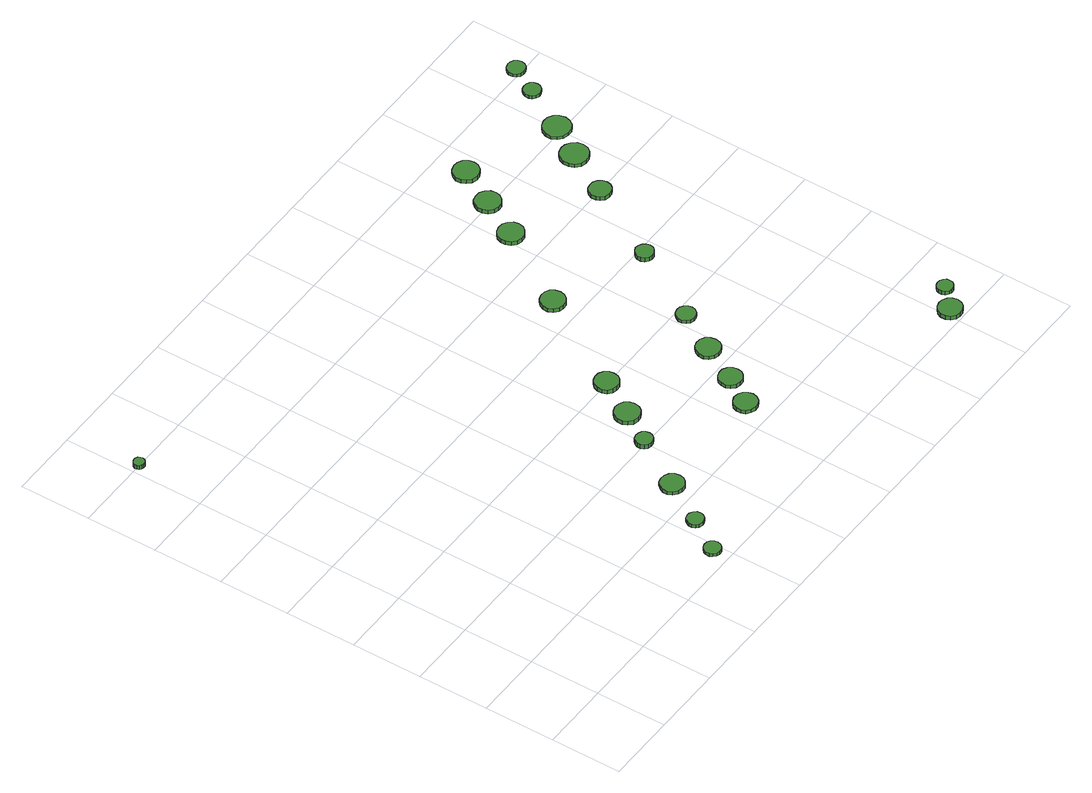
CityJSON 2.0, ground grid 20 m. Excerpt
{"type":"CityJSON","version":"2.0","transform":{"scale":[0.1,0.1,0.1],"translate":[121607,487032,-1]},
"CityObjects":{
"tree1":{"type":"SolitaryVegetationObject","attributes":{"function":"something"},"geometry":[{"type":"MultiSurface","lod":"1","boundaries":[[[0,1,2,3,4,5,6,7,8,9,10,11,12,13,14]],[[15,16,17,18,19,20,21,22,23,24,25,26,27,28,29]],[[0,29,28,1]],[[1,28,27,2]],[[2,27,26,3]],[[3,26,25,4]],[[4,25,24,5]],[[5,24,23,6]],[[6,23,22,7]],[[7,22,21,8]],[[8,21,20,9]],[[9,20,19,10]],[[10,19,18,11]],[[11,18,17,12]],[[12,17,16,13]],[[13,16,15,14]],[[14,15,29,0]]]}]},
"tree2":{"type":"SolitaryVegetationObject","attributes":{"function":"something"},"geometry":[{"type":"MultiSurface","lod":"1","boundaries":[[[30,31,32,33,34,35,36,37,38,39,40,41,42,43,44]],[[45,46,47,48,49,50,51,52,53,54,55,56,57,58,59]],[[30,59,58,31]],[[31,58,57,32]],[[32,57,56,33]],[[33,56,55,34]],[[34,55,54,35]],[[35,54,53,36]],[[36,53,52,37]],[[37,52,51,38]],[[38,51,50,39]],[[39,50,49,40]],[[40,49,48,41]],[[41,48,47,42]],[[42,47,46,43]],[[43,46,45,44]],[[44,45,59,30]]]}]},
"tree3":{"type":"SolitaryVegetationObject","attributes":{"function":"something"},"geometry":[{"type":"MultiSurface","lod":"1","boundaries":[[[60,61,62,63,64,65,66,67,68,69,70,71,72,73,74]],[[75,76,77,78,79,80,81,82,83,84,85,86,87,88,89]],[[60,89,88,61]],[[61,88,87,62]],[[62,87,86,63]],[[63,86,85,64]],[[64,85,84,65]],[[65,84,83,66]],[[66,83,82,67]],[[67,82,81,68]],[[68,81,80,69]],[[69,80,79,70]],[[70,79,78,71]],[[71,78,77,72]],[[72,77,76,73]],[[73,76,75,74]],[[74,75,89,60]]]}]},
"tree4":{"type":"SolitaryVegetationObject","attributes":{"function":"something"},"geometry":[{"type":"MultiSurface","lod":"1","boundaries":[[[90,91,92,93,94,95,96,97,98,99,100,101,102,103,104]],[[105,106,107,108,109,110,111,112,113,114,115,116,117,118,119]],[[90,119,118,91]],[[91,118,117,92]],[[92,117,116,93]],[[93,116,115,94]],[[94,115,114,95]],[[95,114,113,96]],[[96,113,112,97]],[[97,112,111,98]],[[98,111,110,99]],[[99,110,109,100]],[[100,109,108,101]],[[101,108,107,102]],[[102,107,106,103]],[[103,106,105,104]],[[104,105,119,90]]]}]},
"tree5":{"type":"SolitaryVegetationObject","attributes":{"function":"something"},"geometry":[{"type":"MultiSurface","lod":"1","boundaries":[[[120,121,122,123,124,125,126,127,128,129,130,131,132,133,134]],[[135,136,137,138,139,140,141,142,143,144,145,146,147,148,149]],[[120,149,148,121]],[[121,148,147,122]],[[122,147,146,123]],[[123,146,145,124]],[[124,145,144,125]],[[125,144,143,126]],[[126,143,142,127]],[[127,142,141,128]],[[128,141,140,129]],[[129,140,139,130]],[[130,139,138,131]],[[131,138,137,132]],[[132,137,136,133]],[[133,136,135,134]],[[134,135,149,120]]]}]},
"tree6":{"type":"SolitaryVegetationObject","attributes":{"function":"something"},"geometry":[{"type":"MultiSurface","lod":"1","boundaries":[[[150,151,152,153,154,155,156,157,158,159,160,161,162,163,164]],[[165,166,167,168,169,170,171,172,173,174,175,176,177,178,179]],[[150,179,178,151]],[[151,178,177,152]],[[152,177,176,153]],[[153,176,175,154]],[[154,175,174,155]],[[155,174,173,156]],[[156,173,172,157]],[[157,172,171,158]],[[158,171,170,159]],[[159,170,169,160]],[[160,169,168,161]],[[161,168,167,162]],[[162,167,166,163]],[[163,166,165,164]],[[164,165,179,150]]]}]},
"tree7":{"type":"SolitaryVegetationObject","attributes":{"function":"something"},"geometry":[{"type":"MultiSurface","lod":"1","boundaries":[[[180,181,182,183,184,185,186,187,188,189,190,191,192,193,194]],[[195,196,197,198,199,200,201,202,203,204,205,206,207,208,209]],[[180,209,208,181]],[[181,208,207,182]],[[182,207,206,183]],[[183,206,205,184]],[[184,205,204,185]],[[185,204,203,186]],[[186,203,202,187]],[[187,202,201,188]],[[188,201,200,189]],[[189,200,199,190]],[[190,199,198,191]],[[191,198,197,192]],[[192,197,196,193]],[[193,196,195,194]],[[194,195,209,180]]]}]},
"tree8":{"type":"SolitaryVegetationObject","attributes":{"function":"something"},"geometry":[{"type":"MultiSurface","lod":"1","boundaries":[[[210,211,212,213,214,215,216,217,218,219,220,221,222,223,224]],[[225,226,227,228,229,230,231,232,233,234,235,236,237,238,239]],[[210,239,238,211]],[[211,238,237,212]],[[212,237,236,213]],[[213,236,235,214]],[[214,235,234,215]],[[215,234,233,216]],[[216,233,232,217]],[[217,232,231,218]],[[218,231,230,219]],[[219,230,229,220]],[[220,229,228,221]],[[221,228,227,222]],[[222,227,226,223]],[[223,226,225,224]],[[224,225,239,210]]]}]},
"tree9":{"type":"SolitaryVegetationObject","attributes":{"function":"something"},"geometry":[{"type":"MultiSurface","lod":"1","boundaries":[[[240,241,242,243,244,245,246,247,248,249,250,251,252,253,254]],[[255,256,257,258,259,260,261,262,263,264,265,266,267,268,269]],[[240,269,268,241]],[[241,268,267,242]],[[242,267,266,243]],[[243,266,265,244]],[[244,265,264,245]],[[245,264,263,246]],[[246,263,262,247]],[[247,262,261,248]],[[248,261,260,249]],[[249,260,259,250]],[[250,259,258,251]],[[251,258,257,252]],[[252,257,256,253]],[[253,256,255,254]],[[254,255,269,240]]]}]},
"tree10":{"type":"SolitaryVegetationObject","attributes":{"function":"something"},"geometry":[{"type":"MultiSurface","lod":"1","boundaries":[[[270,271,272,273,274,275,276,277,278,279,280,281,282,283,284]],[[285,286,287,288,289,290,291,292,293,294,295,296,297,298,299]],[[270,299,298,271]],[[271,298,297,272]],[[272,297,296,273]],[[273,296,295,274]],[[274,295,294,275]],[[275,294,293,276]],[[276,293,292,277]],[[277,292,291,278]],[[278,291,290,279]],[[279,290,289,280]],[[280,289,288,281]],[[281,288,287,282]],[[282,287,286,283]],[[283,286,285,284]],[[284,285,299,270]]]}]},
"tree11":{"type":"SolitaryVegetationObject","attributes":{"function":"something"},"geometry":[{"type":"MultiSurface","lod":"1","boundaries":[[[300,301,302,303,304,305,306,307,308,309,310,311,312,313,314]],[[315,316,317,318,319,320,321,322,323,324,325,326,327,328,329]],[[300,329,328,301]],[[301,328,327,302]],[[302,327,326,303]],[[303,326,325,304]],[[304,325,324,305]],[[305,324,323,306]],[[306,323,322,307]],[[307,322,321,308]],[[308,321,320,309]],[[309,320,319,310]],[[310,319,318,311]],[[311,318,317,312]],[[312,317,316,313]],[[313,316,315,314]],[[314,315,329,300]]]}]},
"tree12":{"type":"SolitaryVegetationObject","attributes":{"function":"something"},"geometry":[{"type":"MultiSurface","lod":"1","boundaries":[[[330,331,332,333,334,335,336,337,338,339,340,341,342,343,344]],[[345,346,347,348,349,350,351,352,353,354,355,356,357,358,359]],[[330,359,358,331]],[[331,358,357,332]],[[332,357,356,333]],[[333,356,355,334]],[[334,355,354,335]],[[335,354,353,336]],[[336,353,352,337]],[[337,352,351,338]],[[338,351,350,339]],[[339,350,349,340]],[[340,349,348,341]],[[341,348,347,342]],[[342,347,346,343]],[[343,346,345,344]],[[344,345,359,330]]]}]},
"tree13":{"type":"SolitaryVegetationObject","attributes":{"function":"something"},"geometry":[{"type":"MultiSurface","lod":"1","boundaries":[[[360,361,362,363,364,365,366,367,368,369,370,371,372,373,374]],[[375,376,377,378,379,380,381,382,383,384,385,386,387,388,389]],[[360,389,388,361]],[[361,388,387,362]],[[362,387,386,363]],[[363,386,385,364]],[[364,385,384,365]],[[365,384,383,366]],[[366,383,382,367]],[[367,382,381,368]],[[368,381,380,369]],[[369,380,379,370]],[[370,379,378,371]],[[371,378,377,372]],[[372,377,376,373]],[[373,376,375,374]],[[374,375,389,360]]]}]},
"tree14":{"type":"SolitaryVegetationObject","attributes":{"function":"something"},"geometry":[{"type":"MultiSurface","lod":"1","boundaries":[[[390,391,392,393,394,395,396,397,398,399,400,401,402,403,404]],[[405,406,407,408,409,410,411,412,413,414,415,416,417,418,419]],[[390,419,418,391]],[[391,418,417,392]],[[392,417,416,393]],[[393,416,415,394]],[[394,415,414,395]],[[395,414,413,396]],[[396,413,412,397]],[[397,412,411,398]],[[398,411,410,399]],[[399,410,409,400]],[[400,409,408,401]],[[401,408,407,402]],[[402,407,406,403]],[[403,406,405,404]],[[404,405,419,390]]]}]},
"tree15":{"type":"SolitaryVegetationObject","attributes":{"function":"something"},"geometry":[{"type":"MultiSurface","lod":"1","boundaries":[[[420,421,422,423,424,425,426,427,428,429,430,431,432,433,434]],[[435,436,437,438,439,440,441,442,443,444,445,446,447,448,449]],[[420,449,448,421]],[[421,448,447,422]],[[422,447,446,423]],[[423,446,445,424]],[[424,445,444,425]],[[425,444,443,426]],[[426,443,442,427]],[[427,442,441,428]],[[428,441,440,429]],[[429,440,439,430]],[[430,439,438,431]],[[431,438,437,432]],[[432,437,436,433]],[[433,436,435,434]],[[434,435,449,420]]]}]},
"tree16":{"type":"SolitaryVegetationObject","attributes":{"function":"something"},"geometry":[{"type":"MultiSurface","lod":"1","boundaries":[[[450,451,452,453,454,455,456,457,458,459,460,461,462,463,464]],[[465,466,467,468,469,470,471,472,473,474,475,476,477,478,479]],[[450,479,478,451]],[[451,478,477,452]],[[452,477,476,453]],[[453,476,475,454]],[[454,475,474,455]],[[455,474,473,456]],[[456,473,472,457]],[[457,472,471,458]],[[458,471,470,459]],[[459,470,469,460]],[[460,469,468,461]],[[461,468,467,462]],[[462,467,466,463]],[[463,466,465,464]],[[464,465,479,450]]]}]},
"tree17":{"type":"SolitaryVegetationObject","attributes":{"function":"something"},"geometry":[{"type":"MultiSurface","lod":"1","boundaries":[[[480,481,482,483,484,485,486,487,488,489,490,491,492,493,494]],[[495,496,497,498,499,500,501,502,503,504,505,506,507,508,509]],[[480,509,508,481]],[[481,508,507,482]],[[482,507,506,483]],[[483,506,505,484]],[[484,505,504,485]],[[485,504,503,486]],[[486,503,502,487]],[[487,502,501,488]],[[488,501,500,489]],[[489,500,499,490]],[[490,499,498,491]],[[491,498,497,492]],[[492,497,496,493]],[[493,496,495,494]],[[494,495,509,480]]]}]},
"tree18":{"type":"SolitaryVegetationObject","attributes":{"function":"something"},"geometry":[{"type":"MultiSurface","lod":"1","boundaries":[[[510,511,512,513,514,515,516,517,518,519,520,521,522,523,524]],[[525,526,527,528,529,530,531,532,533,534,535,536,537,538,539]],[[510,539,538,511]],[[511,538,537,512]],[[512,537,536,513]],[[513,536,535,514]],[[514,535,534,515]],[[515,534,533,516]],[[516,533,532,517]],[[517,532,531,518]],[[518,531,530,519]],[[519,530,529,520]],[[520,529,528,521]],[[521,528,527,522]],[[522,527,526,523]],[[523,526,525,524]],[[524,525,539,510]]]}]},
"tree19":{"type":"SolitaryVegetationObject","attributes":{"function":"something"},"geometry":[{"type":"MultiSurface","lod":"1","boundaries":[[[540,541,542,543,544,545,546,547,548,549,550,551,552,553,554]],[[555,556,557,558,559,560,561,562,563,564,565,566,567,568,569]],[[540,569,568,541]],[[541,568,567,542]],[[542,567,566,543]],[[543,566,565,544]],[[544,565,564,545]],[[545,564,563,546]],[[546,563,562,547]],[[547,562,561,548]],[[548,561,560,549]],[[549,560,559,550]],[[550,559,558,551]],[[551,558,557,552]],[[552,557,556,553]],[[553,556,555,554]],[[554,555,569,540]]]}]},
"tree20":{"type":"SolitaryVegetationObject","attributes":{"function":"something"},"geometry":[{"type":"MultiSurface","lod":"1","boundaries":[[[570,571,572,573,574,575,576,577,578,579,580,581,582,583,584]],[[585,586,587,588,589,590,591,592,593,594,595,596,597,598,599]],[[570,599,598,571]],[[571,598,597,572]],[[572,597,596,573]],[[573,596,595,574]],[[574,595,594,575]],[[575,594,593,576]],[[576,593,592,577]],[[577,592,591,578]],[[578,591,590,579]],[[579,590,589,580]],[[580,589,588,581]],[[581,588,587,582]],[[582,587,586,583]],[[583,586,585,584]],[[584,585,599,570]]]}]},
"tree21":{"type":"SolitaryVegetationObject","attributes":{"function":"something"},"geometry":[{"type":"MultiSurface","lod":"1","boundaries":[[[600,601,602,603,604,605,606,607,608,609,610,611,612,613,614]],[[615,616,617,618,619,620,621,622,623,624,625,626,627,628,629]],[[600,629,628,601]],[[601,628,627,602]],[[602,627,626,603]],[[603,626,625,604]],[[604,625,624,605]],[[605,624,623,606]],[[606,623,622,607]],[[607,622,621,608]],[[608,621,620,609]],[[609,620,619,610]],[[610,619,618,611]],[[611,618,617,612]],[[612,617,616,613]],[[613,616,615,614]],[[614,615,629,600]]]}]},
"tree22":{"type":"SolitaryVegetationObject","attributes":{"function":"something"},"geometry":[{"type":"MultiSurface","lod":"1","boundaries":[[[630,631,632,633,634,635,636,637,638,639,640,641,642,643,644]],[[645,646,647,648,649,650,651,652,653,654,655,656,657,658,659]],[[630,659,658,631]],[[631,658,657,632]],[[632,657,656,633]],[[633,656,655,634]],[[634,655,654,635]],[[635,654,653,636]],[[636,653,652,637]],[[637,652,651,638]],[[638,651,650,639]],[[639,650,649,640]],[[640,649,648,641]],[[641,648,647,642]],[[642,647,646,643]],[[643,646,645,644]],[[644,645,659,630]]]}]},
"tree23":{"type":"SolitaryVegetationObject","attributes":{"function":"something"},"geometry":[{"type":"MultiSurface","lod":"1","boundaries":[[[660,661,662,663,664,665,666,667,668,669,670,671,672,673,674]],[[675,676,677,678,679,680,681,682,683,684,685,686,687,688,689]],[[660,689,688,661]],[[661,688,687,662]],[[662,687,686,663]],[[663,686,685,664]],[[664,685,684,665]],[[665,684,683,666]],[[666,683,682,667]],[[667,682,681,668]],[[668,681,680,669]],[[669,680,679,670]],[[670,679,678,671]],[[671,678,677,672]],[[672,677,676,673]],[[673,676,675,674]],[[674,675,689,660]]]}]}
},
"vertices":[
[34,1395,30],[32,1401,30],[29,1406,30],[23,1410,30],[17,1410,30],[11,1408,30],[6,1404,30],[3,1398,30],[3,1392,30],[6,1386,30],[11,1382,30],[17,1380,30],[23,1380,30],[29,1384,30],[32,1389,30],[32,1389,17],[29,1384,17],[23,1380,17],[17,1380,17],[11,1382,17],[6,1386,17],[3,1392,17],[3,1398,17],[6,1404,17],[11,1408,17],[17,1410,17],[23,1410,17],[29,1406,17],[32,1401,17],[34,1395,17],
[605,49,16],[603,59,16],[597,67,16],[589,72,16],[579,73,16],[570,70,16],[563,63,16],[559,54,16],[559,44,16],[563,36,16],[570,29,16],[579,26,16],[589,27,16],[597,32,16],[603,40,16],[603,40,6],[597,32,6],[589,27,6],[579,26,6],[570,29,6],[563,36,6],[559,44,6],[559,54,6],[563,63,6],[570,70,6],[579,73,6],[589,72,6],[597,67,6],[603,59,6],[605,49,6],
[666,142,17],[664,152,17],[658,160,17],[649,165,17],[640,166,17],[630,163,17],[623,156,17],[619,147,17],[619,137,17],[623,128,17],[630,122,17],[640,119,17],[649,120,17],[658,125,17],[664,133,17],[664,133,6],[658,125,6],[649,120,6],[640,119,6],[630,122,6],[623,128,6],[619,137,6],[619,147,6],[623,156,6],[630,163,6],[640,166,6],[649,165,6],[658,160,6],[664,152,6],[666,142,6],
[747,261,17],[745,274,17],[736,286,17],[725,292,17],[711,294,17],[698,290,17],[688,280,17],[682,268,17],[682,254,17],[688,241,17],[698,232,17],[711,228,17],[725,229,17],[736,236,17],[745,247,17],[745,247,6],[736,236,6],[725,229,6],[711,228,6],[698,232,6],[688,241,6],[682,254,6],[682,268,6],[688,280,6],[698,290,6],[711,294,6],[725,292,6],[736,286,6],[745,274,6],[747,261,6],
[827,406,20],[825,416,20],[819,424,20],[810,429,20],[800,430,20],[790,427,20],[783,420,20],[779,411,20],[779,401,20],[783,392,20],[790,385,20],[800,382,20],[810,383,20],[819,388,20],[825,396,20],[825,396,7],[819,388,7],[810,383,7],[800,382,7],[790,385,7],[783,392,7],[779,401,7],[779,411,7],[783,420,7],[790,427,7],[800,430,7],[810,429,7],[819,424,7],[825,416,7],[827,406,7],
[893,495,19],[890,509,19],[882,521,19],[869,528,19],[855,530,19],[841,525,19],[830,515,19],[824,502,19],[824,487,19],[830,474,19],[841,464,19],[855,460,19],[869,461,19],[882,469,19],[890,480,19],[890,480,6],[882,469,6],[869,461,6],[855,460,6],[841,464,6],[830,474,6],[824,487,6],[824,502,6],[830,515,6],[841,525,6],[855,530,6],[869,528,6],[882,521,6],[890,509,6],[893,495,6],
[953,599,19],[951,612,19],[942,624,19],[931,631,19],[917,632,19],[904,628,19],[893,618,19],[888,606,19],[888,592,19],[893,579,19],[904,570,19],[917,566,19],[931,567,19],[942,574,19],[951,585,19],[951,585,6],[942,574,6],[931,567,6],[917,566,6],[904,570,6],[893,579,6],[888,592,6],[888,606,6],[893,618,6],[904,628,6],[917,632,6],[931,631,6],[942,624,6],[951,612,6],[953,599,6],
[1090,273,16],[1087,286,16],[1079,297,16],[1067,304,16],[1054,306,16],[1041,301,16],[1030,292,16],[1025,280,16],[1025,266,16],[1030,254,16],[1041,245,16],[1054,241,16],[1067,242,16],[1079,249,16],[1087,260,16],[1087,260,5],[1079,249,5],[1067,242,5],[1054,241,5],[1041,245,5],[1030,254,5],[1025,266,5],[1025,280,5],[1030,292,5],[1041,301,5],[1054,306,5],[1067,304,5],[1079,297,5],[1087,286,5],[1090,273,5],
[1141,354,16],[1139,367,16],[1131,378,16],[1119,385,16],[1106,386,16],[1093,382,16],[1083,373,16],[1078,361,16],[1078,347,16],[1083,335,16],[1093,326,16],[1106,322,16],[1119,323,16],[1131,330,16],[1139,341,16],[1139,341,5],[1131,330,5],[1119,323,5],[1106,322,5],[1093,326,5],[1083,335,5],[1078,347,5],[1078,361,5],[1083,373,5],[1093,382,5],[1106,386,5],[1119,385,5],[1131,378,5],[1139,367,5],[1141,354,5],
[1199,459,15],[1196,473,15],[1188,485,15],[1176,492,15],[1162,493,15],[1148,489,15],[1138,479,15],[1132,466,15],[1132,452,15],[1138,439,15],[1148,430,15],[1162,425,15],[1176,427,15],[1188,434,15],[1196,445,15],[1196,445,5],[1188,434,5],[1176,427,5],[1162,425,5],[1148,430,5],[1138,439,5],[1132,452,5],[1132,466,5],[1138,479,5],[1148,489,5],[1162,493,5],[1176,492,5],[1188,485,5],[1196,473,5],[1199,459,5],
[1115,870,22],[1112,884,22],[1104,896,22],[1092,903,22],[1078,904,22],[1065,900,22],[1054,890,22],[1048,877,22],[1048,863,22],[1054,851,22],[1065,841,22],[1078,837,22],[1092,838,22],[1104,845,22],[1112,857,22],[1112,857,10],[1104,845,10],[1092,838,10],[1078,837,10],[1065,841,10],[1054,851,10],[1048,863,10],[1048,877,10],[1054,890,10],[1065,900,10],[1078,904,10],[1092,903,10],[1104,896,10],[1112,884,10],[1115,870,10],
[1260,572,15],[1258,583,15],[1251,592,15],[1242,598,15],[1231,599,15],[1220,596,15],[1212,588,15],[1207,578,15],[1207,567,15],[1212,557,15],[1220,549,15],[1231,546,15],[1242,547,15],[1251,552,15],[1258,561,15],[1258,561,5],[1251,552,5],[1242,547,5],[1231,546,5],[1220,549,5],[1212,557,5],[1207,567,5],[1207,578,5],[1212,588,5],[1220,596,5],[1231,599,5],[1242,598,5],[1251,592,5],[1258,583,5],[1260,572,5],
[1255,1091,24],[1252,1105,24],[1243,1117,24],[1230,1125,24],[1215,1126,24],[1201,1122,24],[1190,1112,24],[1184,1098,24],[1184,1084,24],[1190,1070,24],[1201,1060,24],[1215,1056,24],[1230,1057,24],[1243,1065,24],[1252,1076,24],[1252,1076,12],[1243,1065,12],[1230,1057,12],[1215,1056,12],[1201,1060,12],[1190,1070,12],[1184,1084,12],[1184,1098,12],[1190,1112,12],[1201,1122,12],[1215,1126,12],[1230,1125,12],[1243,1117,12],[1252,1105,12],[1255,1091,12],
[1376,777,24],[1374,788,24],[1367,796,24],[1358,801,24],[1348,803,24],[1338,799,24],[1330,792,24],[1326,783,24],[1326,772,24],[1330,763,24],[1338,755,24],[1348,752,24],[1358,753,24],[1367,759,24],[1374,767,24],[1374,767,11],[1367,759,11],[1358,753,11],[1348,752,11],[1338,755,11],[1330,763,11],[1326,772,11],[1326,783,11],[1330,792,11],[1338,799,11],[1348,803,11],[1358,801,11],[1367,796,11],[1374,788,11],[1376,777,11],
[1648,36,23],[1645,49,23],[1637,60,23],[1625,67,23],[1612,68,23],[1599,64,23],[1589,55,23],[1583,42,23],[1583,29,23],[1589,16,23],[1599,7,23],[1612,3,23],[1625,5,23],[1637,11,23],[1645,22,23],[1645,22,10],[1637,11,10],[1625,5,10],[1612,3,10],[1599,7,10],[1589,16,10],[1583,29,10],[1583,42,10],[1589,55,10],[1599,64,10],[1612,68,10],[1625,67,10],[1637,60,10],[1645,49,10],[1648,36,10],
[1319,1204,19],[1316,1218,19],[1307,1230,19],[1294,1238,19],[1280,1239,19],[1265,1235,19],[1255,1225,19],[1249,1211,19],[1249,1197,19],[1255,1183,19],[1265,1173,19],[1280,1169,19],[1294,1170,19],[1307,1178,19],[1316,1190,19],[1316,1190,7],[1307,1178,7],[1294,1170,7],[1280,1169,7],[1265,1173,7],[1255,1183,7],[1249,1197,7],[1249,1211,7],[1255,1225,7],[1265,1235,7],[1280,1239,7],[1294,1238,7],[1307,1230,7],[1316,1218,7],[1319,1204,7],
[1695,91,21],[1694,100,21],[1688,107,21],[1680,112,21],[1671,113,21],[1663,110,21],[1656,104,21],[1652,95,21],[1652,86,21],[1656,78,21],[1663,72,21],[1671,69,21],[1680,70,21],[1688,75,21],[1694,82,21],[1694,82,9],[1688,75,9],[1680,70,9],[1671,69,9],[1663,72,9],[1656,78,9],[1652,86,9],[1652,95,9],[1656,104,9],[1663,110,9],[1671,113,9],[1680,112,9],[1688,107,9],[1694,100,9],[1695,91,9],
[1379,1310,17],[1376,1325,17],[1367,1337,17],[1354,1344,17],[1340,1346,17],[1325,1341,17],[1315,1331,17],[1308,1318,17],[1308,1303,17],[1315,1290,17],[1325,1280,17],[1340,1275,17],[1354,1277,17],[1367,1284,17],[1376,1296,17],[1376,1296,5],[1367,1284,5],[1354,1277,5],[1340,1275,5],[1325,1280,5],[1315,1290,5],[1308,1303,5],[1308,1318,5],[1315,1331,5],[1325,1341,5],[1340,1346,5],[1354,1344,5],[1367,1337,5],[1376,1325,5],[1379,1310,5],
[1501,994,24],[1499,1006,24],[1491,1016,24],[1480,1022,24],[1468,1023,24],[1456,1020,24],[1447,1011,24],[1442,1000,24],[1442,987,24],[1447,976,24],[1456,967,24],[1468,964,24],[1480,965,24],[1491,971,24],[1499,981,24],[1499,981,12],[1491,971,12],[1480,965,12],[1468,964,12],[1456,967,12],[1447,976,12],[1442,987,12],[1442,1000,12],[1447,1011,12],[1456,1020,12],[1468,1023,12],[1480,1022,12],[1491,1016,12],[1499,1006,12],[1501,994,12],
[1584,1121,17],[1581,1137,17],[1571,1150,17],[1557,1158,17],[1541,1160,17],[1525,1155,17],[1513,1144,17],[1507,1129,17],[1507,1113,17],[1513,1098,17],[1525,1087,17],[1541,1082,17],[1557,1084,17],[1571,1092,17],[1581,1105,17],[1581,1105,6],[1571,1092,6],[1557,1084,6],[1541,1082,6],[1525,1087,6],[1513,1098,6],[1507,1113,6],[1507,1129,6],[1513,1144,6],[1525,1155,6],[1541,1160,6],[1557,1158,6],[1571,1150,6],[1581,1137,6],[1584,1121,6],
[1641,1213,15],[1637,1229,15],[1628,1242,15],[1614,1250,15],[1598,1251,15],[1583,1246,15],[1571,1236,15],[1564,1221,15],[1564,1205,15],[1571,1190,15],[1583,1180,15],[1598,1175,15],[1614,1176,15],[1628,1184,15],[1637,1197,15],[1637,1197,6],[1628,1184,6],[1614,1176,6],[1598,1175,6],[1583,1180,6],[1571,1190,6],[1564,1205,6],[1564,1221,6],[1571,1236,6],[1583,1246,6],[1598,1251,6],[1614,1250,6],[1628,1242,6],[1637,1229,6],[1641,1213,6],
[1699,1337,16],[1697,1347,16],[1691,1355,16],[1682,1360,16],[1673,1361,16],[1663,1358,16],[1656,1351,16],[1652,1342,16],[1652,1332,16],[1656,1323,16],[1663,1316,16],[1673,1313,16],[1682,1314,16],[1691,1319,16],[1697,1327,16],[1697,1327,6],[1691,1319,6],[1682,1314,6],[1673,1313,6],[1663,1316,6],[1656,1323,6],[1652,1332,6],[1652,1342,6],[1656,1351,6],[1663,1358,6],[1673,1361,6],[1682,1360,6],[1691,1355,6],[1697,1347,6],[1699,1337,6],
[1742,1414,16],[1740,1424,16],[1734,1432,16],[1725,1437,16],[1715,1438,16],[1705,1435,16],[1697,1428,16],[1693,1419,16],[1693,1408,16],[1697,1399,16],[1705,1392,16],[1715,1389,16],[1725,1390,16],[1734,1395,16],[1740,1403,16],[1740,1403,6],[1734,1395,6],[1725,1390,6],[1715,1389,6],[1705,1392,6],[1697,1399,6],[1693,1408,6],[1693,1419,6],[1697,1428,6],[1705,1435,6],[1715,1438,6],[1725,1437,6],[1734,1432,6],[1740,1424,6],[1742,1414,6]
]}
